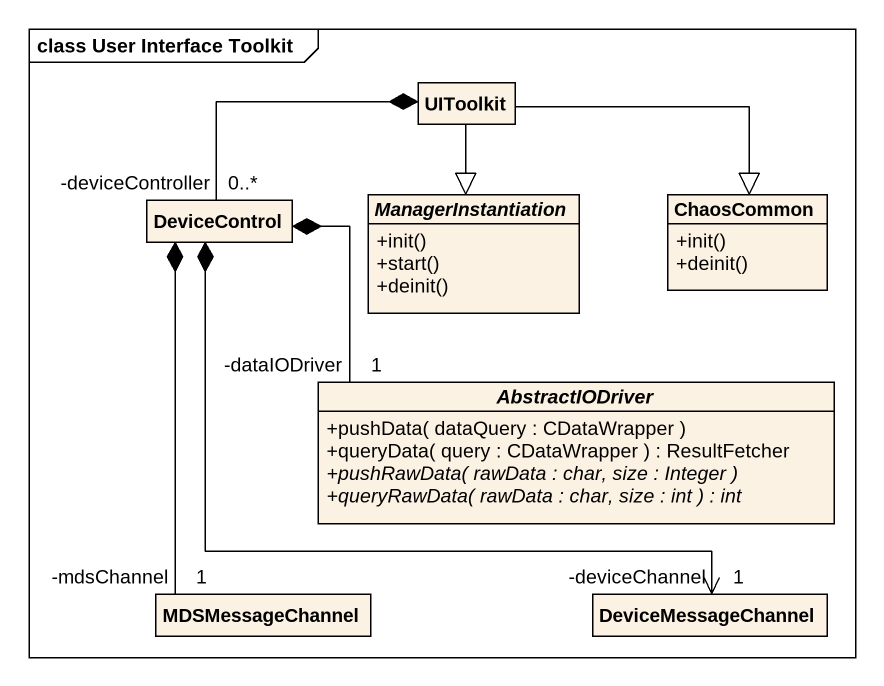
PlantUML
@startuml
mainframe class User Interface Toolkit
hide circle
hide empty members
skinparam classAttributeIconSize 0
class UIToolkit
abstract class ManagerInstantiation {
  +init()
  +start()
  +deinit()
}
class ChaosCommon {
  +init()
  +deinit()
}
class DeviceControl
abstract class AbstractIODriver {
  +pushData( dataQuery : CDataWrapper )
  +queryData( query : CDataWrapper ) : ResultFetcher
  {abstract} +pushRawData( rawData : char, size : Integer )
  {abstract} +queryRawData( rawData : char, size : int ) : int
}
class MDSMessageChannel
class DeviceMessageChannel
UIToolkit --|> ManagerInstantiation
UIToolkit -right-|> ChaosCommon
UIToolkit *-left- "-deviceController\n0..*" DeviceControl
DeviceControl *-- "-dataIODriver\n1" AbstractIODriver
DeviceControl *-- "-mdsChannel\n1" MDSMessageChannel
DeviceControl *--> "-deviceChannel\n1" DeviceMessageChannel
@enduml
